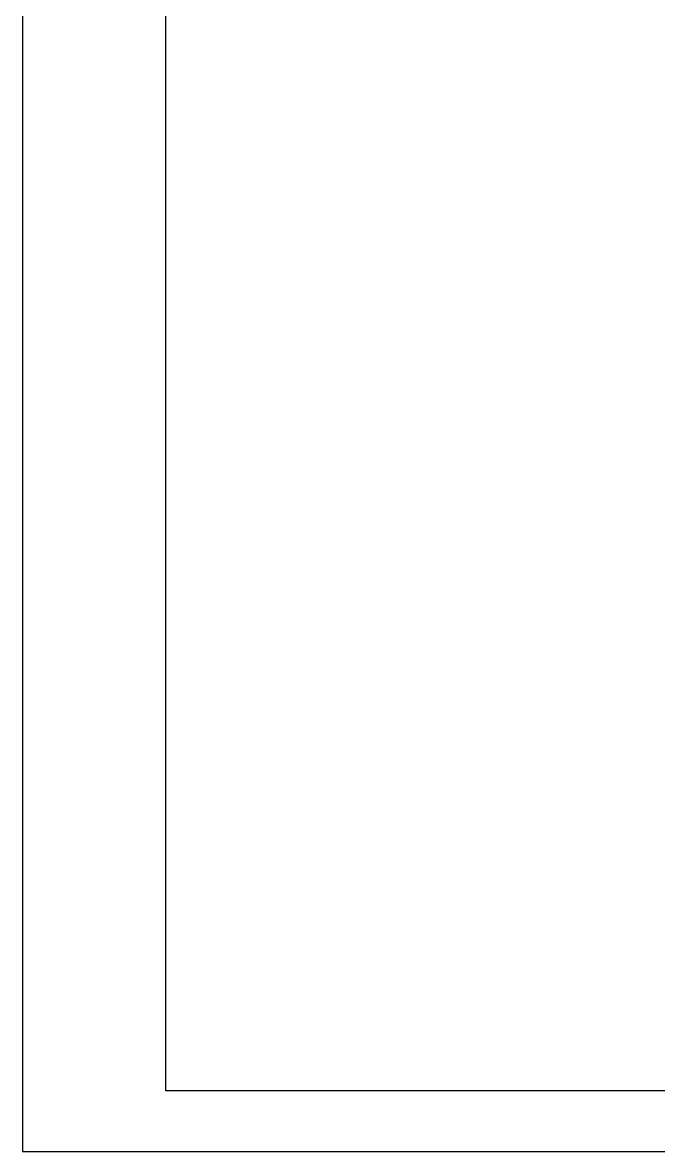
# Model space of a CAD drawing. Extents: x 2621 to 3215, y 11804 to 12224.
# Drawn here: x 2620.7 to 2736.3, y 11803.6 to 12008.6 of the extents above; entities that cross this region are included whole.
import ezdxf

# ---------------------------------------------------------------- set-up
doc = ezdxf.new("R2010")
doc.units = 0
doc.header["$LTSCALE"] = 7
doc.header["$MEASUREMENT"] = 0
doc.layers.get('0').update_dxf_attribs({"color": 2, "linetype": 'CONTINUOUS'})
doc.layers.add('TXT', color=4, linetype='CONTINUOUS')

msp = doc.modelspace()

# ---------------------------------------------------------------- linework, layer by layer
at = {"linetype": 'Continuous'}
msp.add_lwpolyline([(2620.734209510998, 11803.5915418739), (3214.73420951102, 11803.5915418739), (3214.73420951102, 12223.5915418739), (2620.734209510998, 12223.5915418739)], close=True, dxfattribs=at)
at = {"layer": 'TXT', "color": 4}
msp.add_line((2646.734209510994, 11814.59154187389), (2646.734209510994, 12204.59154187389), dxfattribs=at)
at = {"layer": 'TXT', "color": 4, "linetype": 'Continuous'}
msp.add_line((3200.734209510998, 11814.59154187389), (2646.734209510994, 11814.59154187389), dxfattribs=at)

doc.saveas('drawing.dxf')
